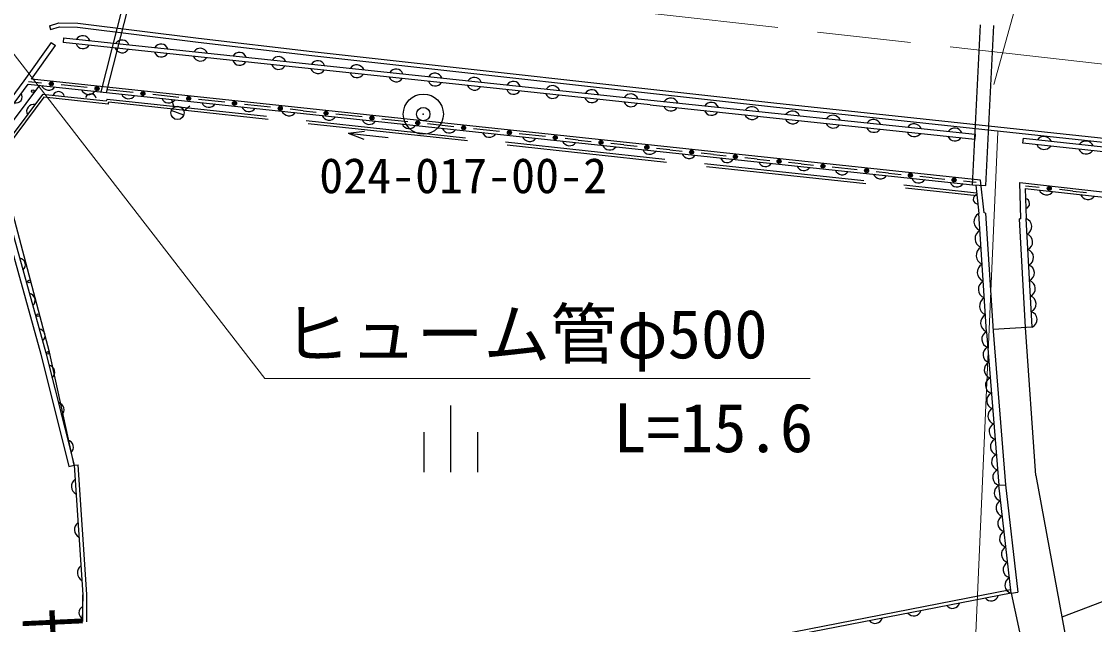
# Model space of a CAD drawing. Units: millimetres, scale not verified. Extents: x 40000 to 489596206, y 20000 to 327218255.
# Drawn here: x 260416 to 300589, y 240459 to 263048 of the extents above; entities that cross this region are included whole.
import ezdxf
from ezdxf.enums import TextEntityAlignment as Align

# ---------------------------------------------------------------- set-up
doc = ezdxf.new("R2010")
doc.units = ezdxf.units.MM
doc.header["$LTSCALE"] = 1000
doc.header["$PDMODE"] = 32
doc.header["$PDSIZE"] = 500
doc.linetypes.add('CHAIN', pattern=[18.5, 12, -1.5, 3.5, -1.5])
doc.linetypes.add('DASHED', pattern=[7.5, 6, -1.5])
for name, color, linetype, lineweight in [('M-BGD', 7, 'Continuous', 25), ('M-BGD-EXST', 7, 'Continuous', 25), ('M-BMK', 2, 'CHAIN', 13), ('M-BMK-SRVR', 3, 'Continuous', 25), ('M-STR-HTXT', 7, 'Continuous', 13), ('M-STR-STRC', 7, 'Continuous', 25)]:
    doc.layers.add(name, color=color, linetype=linetype, lineweight=lineweight)
doc.layers.add('M-BMK-HTXT', color=7, linetype='Continuous')
doc.styles.add('@ＭＳ ゴシック', font='')
doc.styles.add('ＭＳ ゴシック', font='')
doc.styles.get('@ＭＳ ゴシック').set_extended_font_data('@MS Gothic')
doc.styles.get('ＭＳ ゴシック').set_extended_font_data('MS Gothic')

msp = doc.modelspace()

# ---------------------------------------------------------------- linework, layer by layer
at = {"layer": 'M-BGD', "linetype": 'DASHED'}
for p, q in [((266030, 270829), (263393, 260414)), ((266224, 270780), (263593, 260392)), ((296020, 256928), (296476, 265970)), ((296519, 256903), (296973, 265912)), ((263619, 260142), (296171, 256631)), ((263687, 260034), (296182, 256529)), ((296020, 256928), (296519, 256903)), ((298393, 246039), (298005, 251584)), ((298393, 246039), (299633, 239277)), ((297466, 241638), (297985, 239210))]:
    msp.add_line(p, q, dxfattribs=at)
at = {"layer": 'M-BGD'}
for p, q in [((261992, 262438), (261973, 262259)), ((260797, 260892), (261693, 262150)), ((261530, 262266), (261693, 262150)), ((283955, 259927), (261973, 262259)), ((260674, 260804), (261164, 260752)), ((259120, 258609), (260664, 260705)), ((261089, 260659), (259412, 258422)), ((260664, 260705), (284675, 258142)), ((262879, 260569), (261899, 260673)), ((264594, 260386), (263614, 260490)), ((261206, 260313), (259509, 258052)), ((263591, 260061), (261206, 260313)), ((263619, 260142), (263591, 260061)), ((263659, 259953), (263687, 260034)), ((266310, 260203), (265329, 260307)), ((268025, 260020), (267045, 260124)), ((269740, 259837), (268760, 259941)), ((283955, 259927), (296107, 258643)), ((270965, 259706), (270475, 259758)), ((270965, 259706), (271455, 259654)), ((273170, 259471), (272190, 259575)), ((274885, 259288), (273905, 259392)), ((276600, 259105), (275620, 259209)), ((272650, 258859), (273263, 258943)), ((272650, 258859), (273230, 258645)), ((272650, 258859), (274141, 258696)), ((278315, 258922), (277335, 259026)), ((280030, 258738), (279050, 258843)), ((296126, 258822), (296107, 258643)), ((259120, 258609), (261332, 250640)), ((261461, 250658), (259412, 258422)), ((281256, 258608), (280766, 258660)), ((281256, 258608), (281746, 258555)), ((282971, 258425), (282481, 258477)), ((282971, 258425), (283461, 258372)), ((297905, 258492), (297925, 258671)), ((310468, 257135), (297905, 258492)), ((297925, 258671), (310487, 257314)), ((284686, 258242), (284196, 258294)), ((284675, 258142), (296141, 256922)), ((284686, 258242), (285154, 258192)), ((286324, 258067), (285856, 258117)), ((286324, 258067), (286792, 258017)), ((287962, 257893), (287494, 257943)), ((287962, 257893), (288430, 257843)), ((289600, 257719), (289132, 257768)), ((289600, 257719), (290068, 257669)), ((291706, 257494), (290770, 257594)), ((292876, 257370), (292408, 257420)), ((292876, 257370), (293344, 257320)), ((294514, 257195), (294046, 257245)), ((294514, 257195), (294982, 257146)), ((296152, 257021), (295684, 257071)), ((296141, 256922), (296252, 255854)), ((297996, 256794), (298024, 255666)), ((297996, 256794), (310246, 255413)), ((298007, 256894), (298514, 256836)), ((299781, 256694), (299274, 256751)), ((299781, 256694), (300288, 256636)), ((296544, 251426), (296252, 255854)), ((296502, 255870), (296451, 255875)), ((297824, 255661), (297774, 255652)), ((298005, 251584), (297774, 255652)), ((298254, 251598), (298024, 255666)), ((298254, 251598), (296788, 251515)), ((296544, 251426), (297003, 245674)), ((261332, 250640), (262383, 246431)), ((262383, 246431), (261461, 250658)), ((262189, 246383), (262383, 246431)), ((262383, 246431), (262533, 246441)), ((262383, 246431), (262713, 241573)), ((313734, 246175), (299365, 240738)), ((297003, 245674), (297251, 245698)), ((297466, 241638), (297003, 245674)), ((262713, 241573), (262690, 240580)), ((262718, 240577), (262713, 241573)), ((297443, 241756), (280806, 238518)), ((297466, 241638), (281203, 238473)), ((297466, 241638), (297714, 241667))]:
    msp.add_line(p, q, dxfattribs=at)
for points in [[(261992, 262438), (283974, 260106), (296126, 258822)], [(261530, 262266), (260502, 260822), (258901, 258649), (261139, 250589), (262189, 246383)], [(296451, 255875), (296323, 257103), (284696, 258341), (260797, 260892)], [(263659, 259953), (261251, 260208), (259542, 257929)], [(297824, 255661), (297790, 257019), (310166, 255624)], [(296502, 255870), (296794, 251445), (297251, 245698), (297714, 241667)], [(262868, 240560), (262863, 241579), (262533, 246441)]]:
    msp.add_lwpolyline(points, dxfattribs=at)
for centre, radius in [((261532, 260713), 75), ((261532, 260713), 49.5), ((261532, 260713), 24.5), ((260842, 260441), 50), ((263247, 260530), 75), ((263247, 260530), 49.5), ((263247, 260530), 24.5), ((264962, 260347), 75), ((264962, 260347), 49.5), ((264962, 260347), 24.5), ((266677, 260164), 75), ((266677, 260164), 49.5), ((266677, 260164), 24.5), ((268392, 259981), 75), ((268392, 259981), 49.5), ((268392, 259981), 24.5), ((270107, 259797), 75), ((270107, 259797), 49.5), ((270107, 259797), 24.5), ((271822, 259614), 75), ((271822, 259614), 49.5), ((271822, 259614), 24.5), ((273538, 259431), 75), ((273538, 259431), 49.5), ((273538, 259431), 24.5), ((275253, 259248), 75), ((275253, 259248), 49.5), ((275253, 259248), 24.5), ((276968, 259065), 75), ((276968, 259065), 49.5), ((276968, 259065), 24.5), ((278683, 258882), 75), ((278683, 258882), 49.5), ((278683, 258882), 24.5), ((280398, 258699), 75), ((280398, 258699), 49.5), ((280398, 258699), 24.5), ((282113, 258516), 75), ((282113, 258516), 49.5), ((282113, 258516), 24.5), ((283828, 258333), 75), ((283828, 258333), 49.5), ((283828, 258333), 24.5), ((285505, 258154), 75), ((285505, 258154), 49.5), ((285505, 258154), 24.5), ((287143, 257980), 75), ((287143, 257980), 49.5), ((287143, 257980), 24.5), ((288781, 257806), 75), ((288781, 257806), 49.5), ((288781, 257806), 24.5), ((290419, 257631), 75), ((290419, 257631), 49.5), ((290419, 257631), 24.5), ((292057, 257457), 75), ((292057, 257457), 49.5), ((292057, 257457), 24.5), ((293695, 257283), 75), ((293695, 257283), 49.5), ((293695, 257283), 24.5), ((295333, 257108), 75), ((295333, 257108), 49.5), ((295333, 257108), 24.5), ((298894, 256794), 75), ((298894, 256794), 49.5), ((298894, 256794), 24.5), ((260706, 253311), 50), ((261037, 252048), 50), ((261409, 250631), 50)]:
    msp.add_circle(centre, radius, dxfattribs=at)
for centre, radius, start, end in [((262712, 262235), 276, 21.1186, 146.7713), ((264177, 262079), 276, 21.1182, 146.7717), ((262719, 262306), 276, 201.1182, 326.7717), ((264185, 262151), 276, 201.1182, 326.7717), ((265642, 261924), 276, 21.118, 146.7721), ((267108, 261768), 276, 21.1202, 146.7696), ((265650, 261996), 276, 201.1182, 326.7717), ((267116, 261840), 276, 201.1182, 326.7717), ((268581, 261685), 276, 201.1182, 326.7717), ((268573, 261613), 276, 21.1198, 146.77), ((270039, 261457), 276, 21.1202, 146.7696), ((271504, 261302), 276, 21.1198, 146.77), ((270047, 261529), 276, 201.1186, 326.7713), ((271512, 261374), 276, 201.1186, 326.7713), ((272970, 261147), 276, 21.1186, 146.7713), ((274435, 260991), 276, 21.1182, 146.7717), ((272977, 261218), 276, 201.1186, 326.7713), ((274443, 261063), 276, 201.1186, 326.7713), ((275908, 260907), 276, 201.1186, 326.7713), ((275901, 260836), 276, 21.1186, 146.7713), ((277366, 260680), 276, 21.1182, 146.7717), ((278832, 260525), 276, 21.118, 146.7721), ((260212, 260229), 232, 254.2987, 32.963), ((261428, 260760), 286, 202.2904, 325.5261), ((261804, 260211), 211, 12.6488, 159.2185), ((262929, 260600), 286, 202.292, 325.5245), ((263011, 260125), 211, 12.6488, 159.2185), ((264430, 260440), 286, 202.2919, 325.5257), ((277374, 260752), 276, 201.1186, 326.7713), ((278839, 260596), 276, 201.1186, 326.7713), ((280305, 260441), 276, 201.1186, 326.7713), ((280297, 260369), 276, 21.1202, 146.7696), ((281763, 260214), 276, 21.1198, 146.77), ((283228, 260058), 276, 21.1202, 146.7696), ((260869, 259683), 260, 78.1619, 208.1128), ((265931, 260279), 286, 202.2904, 325.5261), ((267431, 260119), 286, 202.292, 325.5245), ((281770, 260286), 276, 201.1182, 326.7717), ((283236, 260130), 276, 201.1182, 326.7717), ((284719, 259886), 291, 22.9555, 144.9839), ((286238, 259725), 291, 22.9546, 144.9835), ((268932, 259959), 286, 202.2919, 325.5257), ((270433, 259799), 286, 202.2904, 325.5261), ((271933, 259639), 286, 202.2915, 325.5253), ((284729, 259987), 291, 202.9546, 324.9835), ((286249, 259827), 291, 202.956, 324.9831), ((287768, 259666), 291, 202.956, 324.9831), ((287757, 259565), 291, 22.956, 144.9831), ((289276, 259404), 291, 22.9546, 144.9835), ((290795, 259244), 291, 22.956, 144.9823), ((273434, 259479), 286, 202.2917, 325.5261), ((274935, 259318), 286, 202.2902, 325.5265), ((289287, 259506), 291, 202.956, 324.9831), ((290806, 259345), 291, 202.9562, 324.9819), ((292314, 259083), 291, 22.9555, 144.9839), ((293833, 258923), 291, 22.9546, 144.9835), ((276436, 259158), 286, 202.2919, 325.5249), ((277936, 258998), 286, 202.2919, 325.5257), ((279437, 258838), 286, 202.2904, 325.5261), ((292325, 259185), 291, 202.9546, 324.9835), ((293844, 259024), 291, 202.956, 324.9831), ((295363, 258864), 291, 202.956, 324.9831), ((295352, 258762), 291, 22.956, 144.9831), ((298693, 258431), 306, 24.4847, 143.1824), ((280938, 258678), 286, 202.292, 325.5245), ((282439, 258518), 286, 202.2919, 325.5257), ((298707, 258562), 306, 204.4849, 323.182), ((300263, 258262), 306, 24.4834, 143.1824), ((283939, 258357), 286, 202.2904, 325.5261), ((285404, 258183), 267, 199.9609, 327.8867), ((286837, 258030), 267, 199.961, 327.8854), ((300277, 258393), 306, 204.4833, 323.1828), ((288271, 257877), 267, 199.9594, 327.8871), ((289704, 257725), 267, 199.9594, 327.8871), ((291137, 257572), 267, 199.9594, 327.8871), ((292570, 257420), 267, 199.9615, 327.8859), ((294004, 257267), 267, 199.9616, 327.8846), ((295437, 257115), 267, 199.9595, 327.8867), ((298789, 256857), 301, 203.6764, 323.4602), ((296228, 256391), 182, 105.9959, 265.8994), ((297967, 256229), 193, 284.2615, 78.532), ((300342, 256682), 301, 203.678, 323.4586), ((296424, 255548), 351, 119.2635, 248.28), ((297928, 255369), 312, 294.2526, 72.2405), ((296466, 254915), 351, 119.2652, 248.2788), ((297961, 254788), 312, 294.2526, 72.2409), ((296507, 254283), 351, 119.2635, 248.2808), ((297994, 254207), 312, 294.2526, 72.2405), ((260313, 253933), 251, 309.2287, 81.7965), ((296549, 253650), 351, 119.2635, 248.28), ((298027, 253626), 312, 294.2514, 72.2412), ((296591, 253018), 351, 119.2635, 248.2808), ((298060, 253044), 312, 294.2514, 72.2417), ((260682, 252605), 251, 309.2273, 81.798), ((296632, 252385), 351, 119.264, 248.28), ((298093, 252463), 312, 294.2526, 72.2405), ((296674, 251753), 351, 119.2635, 248.28), ((298126, 251882), 312, 294.2521, 72.2414), ((261050, 251277), 251, 309.2287, 81.7965), ((296675, 251147), 308, 115.099, 254.004), ((296721, 250572), 308, 115.0977, 254.0043), ((261392, 249910), 269, 310.2281, 77.8208), ((296766, 249997), 308, 115.099, 254.004), ((296812, 249422), 308, 115.0977, 254.0043), ((296858, 248846), 308, 115.099, 254.004), ((261743, 248507), 269, 310.2267, 77.8222), ((296904, 248271), 308, 115.0982, 254.0043), ((296950, 247696), 308, 115.0982, 254.0037), ((262093, 247104), 269, 310.2281, 77.8208), ((296995, 247120), 308, 115.099, 254.004), ((297041, 246545), 308, 115.0977, 254.0043), ((262607, 245633), 319, 125.8605, 241.8992), ((297087, 245970), 308, 115.099, 254.004), ((297145, 245398), 310, 117.3966, 255.7191), ((297211, 244822), 310, 117.3966, 255.7183), ((262717, 244014), 319, 125.86, 241.9001), ((297278, 244245), 310, 117.3966, 255.7191), ((297344, 243669), 310, 117.3966, 255.7191), ((297410, 243092), 310, 117.3966, 255.7183), ((262826, 242394), 319, 125.8605, 241.8992), ((297476, 242516), 310, 117.3966, 255.7191), ((297543, 241939), 310, 117.3966, 255.7191), ((296718, 241622), 276, 218.2305, 343.7955), ((262809, 240902), 242, 112.7135, 247.9298), ((295270, 241340), 276, 218.2296, 343.7963), ((292375, 240776), 276, 218.2305, 343.7955), ((293822, 241058), 276, 218.2305, 343.7955)]:
    msp.add_arc(centre, radius, start, end, dxfattribs=at)
at = {"layer": 'M-BGD-EXST'}
for p, q in [((266133, 259840), (266048, 260117)), ((266493, 259540), (266022, 259708)), ((266493, 259706), (266721, 259883)), ((276483, 248668), (276483, 246168)), ((275483, 247668), (275483, 246168)), ((277483, 247668), (277483, 246168))]:
    msp.add_line(p, q, dxfattribs=at)
msp.add_circle((266258, 259624), 250, dxfattribs=at)
at = {"layer": 'M-BMK'}
msp.add_line((325499, 258688), (279772, 263823), dxfattribs=at)
at = {"layer": 'M-BMK-SRVR'}
msp.add_circle((275460, 259578), 750, dxfattribs=at)
msp.add_point((275460, 259578), dxfattribs=at)
msp.add_point((275460, 259578), dxfattribs=at)
at = {"layer": 'M-STR-HTXT'}
for p, q in [((296824, 260687), (306521, 295662)), ((258357, 264115), (269533, 249679)), ((296968, 258914), (295861, 233529)), ((269533, 249679), (289939, 249679))]:
    msp.add_line(p, q, dxfattribs=at)
at = {"layer": 'M-STR-STRC'}
msp.add_line((261461, 262889), (261502, 262745), dxfattribs=at)
for points in [[(261461, 262889), (261819, 262991), (262523, 262980), (267049, 262417), (271304, 261920), (288586, 259997), (310828, 257617)], [(261502, 262745), (261839, 262841), (262512, 262830), (267031, 262268), (271287, 261771), (288570, 259848), (310811, 257468)]]:
    msp.add_lwpolyline(points, dxfattribs=at)

# ---------------------------------------------------------------- texts
at = {"layer": 'M-BMK-HTXT', "style": '@ＭＳ ゴシック'}
msp.add_text('市道和字奈美線', height=1833, rotation=272.673, dxfattribs=at).set_placement((262441, 241123), align=Align.TOP_LEFT)
at = {"layer": 'M-BMK-SRVR', "style": 'ＭＳ ゴシック'}
msp.add_text('024-017-00-2', height=1320, dxfattribs=at).set_placement((271563, 257936), align=Align.TOP_LEFT)
at = {"layer": 'M-STR-HTXT', "style": 'ＭＳ ゴシック'}
for s, p in [('ヒューム管φ500', (270211, 252261)), ('L=15.6', (282573, 248747))]:
    msp.add_text(s, height=1833, dxfattribs=at).set_placement(p, align=Align.TOP_LEFT)

doc.saveas('drawing.dxf')
